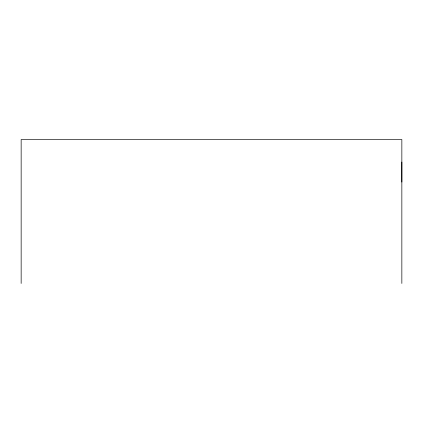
<?xml version="1.0" encoding="UTF-8"?>
<svg xmlns="http://www.w3.org/2000/svg" width="423" height="423" viewBox="0 0 423 423"><rect width="100%" height="100%" fill="white"/><g stroke="black" fill="none" stroke-linecap="round" stroke-linejoin="round"><path stroke-width="0.63" d="M401.85 182.07L401.85 162.035M401.85 283.452L401.85 139.548L21.15 139.548L21.15 283.452"/></g></svg>
